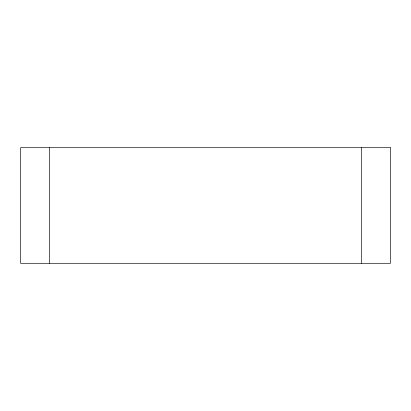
<?xml version="1.0" encoding="UTF-8"?>
<svg xmlns="http://www.w3.org/2000/svg" width="411" height="411" viewBox="0 0 411 411"><rect width="100%" height="100%" fill="white"/><g stroke="black" fill="none" stroke-linecap="round" stroke-linejoin="round"><path stroke-width="0.62" d="M361.552 147.703L361.552 263.297M49.448 147.703L49.448 263.297M390.45 147.703L20.55 147.703L20.55 263.297L390.45 263.297L390.45 147.703"/></g></svg>
